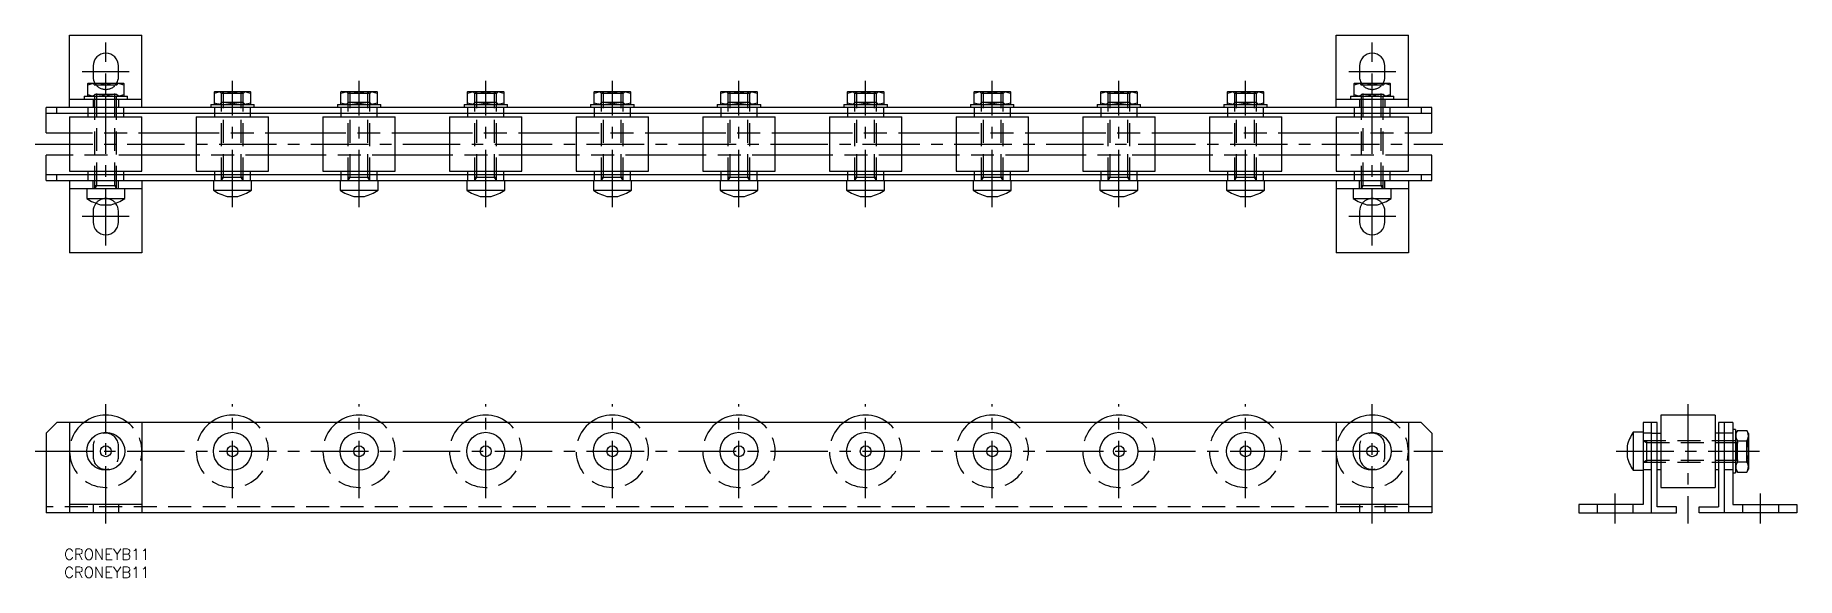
# Model space of a CAD drawing. Extents: x -3 to 484, y -8 to 142.
import ezdxf

# ---------------------------------------------------------------- set-up
doc = ezdxf.new("R2010")
doc.units = 0
doc.header["$LTSCALE"] = 0.5
doc.linetypes.add('CENTER', pattern=[50.8, 31.75, -6.35, 6.35, -6.35])
doc.linetypes.add('DASHED', pattern=[19.05, 12.7, -6.35])
for name, color, linetype in [('MSM_CENTER', 1, 'CENTER'), ('MSM_CONTINUOUS', 7, 'CONTINUOUS'), ('MSM_DASHED', 4, 'DASHED'), ('MSM_PART_NUMBER', 7, 'CONTINUOUS')]:
    doc.layers.add(name, color=color, linetype=linetype)
doc.styles.get("Standard").update_dxf_attribs({"font": 'txt.shx', "height": 3, "bigfont": 'bigfont.shx'})

# ---------------------------------------------------------------- blocks, each defined once
blk = doc.blocks.new('*U45')
at = {"layer": 'MSM_PART_NUMBER'}
blk.add_text('CRONEYB11', height=3, dxfattribs=at).set_placement((5, -3))
blk = doc.blocks.new('*U46')
at = {"layer": 'MSM_PART_NUMBER'}
blk.add_text('CRONEYB11', height=3, dxfattribs=at).set_placement((5, -8))

msp = doc.modelspace()

# ---------------------------------------------------------------- linework, layer by layer
at = {"layer": 'MSM_CENTER'}
for p, q in [((16.5, 83.91), (16.5, 140.11)), ((366.5, 83.91), (366.5, 140.11)), ((10, 132.11), (23, 132.11)), ((360, 132.11), (373, 132.11)), ((51.5, 94.51), (51.5, 129.51)), ((86.5, 94.51), (86.5, 129.51)), ((121.5, 94.51), (121.5, 129.51)), ((156.5, 94.51), (156.5, 129.51)), ((191.5, 94.51), (191.5, 129.51)), ((226.5, 94.51), (226.5, 129.51)), ((261.5, 94.51), (261.5, 129.51)), ((296.5, 94.51), (296.5, 129.51)), ((331.5, 94.51), (331.5, 129.51)), ((-3, 112.01), (386, 112.01)), ((23, 91.91), (10, 91.91)), ((373, 91.91), (360, 91.91)), ((16.5, 7), (16.5, 40)), ((51.5, 14), (51.5, 40)), ((86.5, 14), (86.5, 40)), ((121.5, 14), (121.5, 40)), ((156.5, 14), (156.5, 40)), ((191.5, 14), (191.5, 40)), ((226.5, 14), (226.5, 40)), ((261.5, 14), (261.5, 40)), ((296.5, 14), (296.5, 40)), ((331.5, 14), (331.5, 40)), ((366.5, 7), (366.5, 40)), ((453.74, 40), (453.74, 7)), ((-3, 27), (386, 27)), ((433.94, 27), (473.54, 27)), ((433.64, 7), (433.64, 15.3)), ((473.84, 7), (473.84, 15.3))]:
    msp.add_line(p, q, dxfattribs=at)
at = {"layer": 'MSM_CONTINUOUS'}
for p, q in [((6.5, 122.11), (6.5, 142.11)), ((6.5, 142.11), (26.5, 142.11)), ((26.5, 122.11), (26.5, 142.11)), ((356.5, 122.11), (356.5, 142.11)), ((356.5, 142.11), (376.5, 142.11)), ((376.5, 122.11), (376.5, 142.11)), ((13, 133.61), (13, 130.61)), ((20, 130.61), (20, 133.61)), ((363, 133.61), (363, 130.61)), ((370, 130.61), (370, 133.61)), ((11.6, 128.81), (11.5, 128.75)), ((11.5, 125.27), (11.5, 128.75)), ((11.6, 128.81), (21.4, 128.81)), ((16.5, 125.72), (16.5, 128.31)), ((21.5, 128.75), (21.4, 128.81)), ((21.5, 128.75), (21.5, 125.27)), ((361.6, 128.81), (361.5, 128.75)), ((361.5, 125.27), (361.5, 128.75)), ((361.6, 128.81), (371.4, 128.81)), ((366.5, 125.72), (366.5, 128.31)), ((371.5, 128.75), (371.4, 128.81)), ((371.5, 128.75), (371.5, 125.27)), ((383, 122.11), (0, 122.11)), ((0, 115.11), (0, 122.11)), ((3, 120.51), (3, 122.11)), ((6.5, 124.41), (26.5, 124.41)), ((10.5, 125.21), (10.5, 124.41)), ((10.5, 125.21), (22.5, 125.21)), ((11.5, 125.27), (11.6, 125.21)), ((21.4, 125.21), (21.5, 125.27)), ((22.5, 124.41), (22.5, 125.21)), ((45.5, 122.91), (45.5, 122.11)), ((45.5, 122.91), (57.5, 122.91)), ((46.6, 126.51), (46.5, 126.45)), ((46.5, 122.97), (46.5, 126.45)), ((46.5, 122.97), (46.6, 122.91)), ((46.6, 126.51), (56.4, 126.51)), ((51.5, 123.42), (51.5, 126.01)), ((56.5, 126.45), (56.4, 126.51)), ((56.4, 122.91), (56.5, 122.97)), ((56.5, 126.45), (56.5, 122.97)), ((57.5, 122.11), (57.5, 122.91)), ((80.5, 122.91), (80.5, 122.11)), ((80.5, 122.91), (92.5, 122.91)), ((81.6, 126.51), (81.5, 126.45)), ((81.5, 122.97), (81.5, 126.45)), ((81.5, 122.97), (81.6, 122.91)), ((81.6, 126.51), (91.4, 126.51)), ((86.5, 123.42), (86.5, 126.01)), ((91.5, 126.45), (91.4, 126.51)), ((91.4, 122.91), (91.5, 122.97)), ((91.5, 126.45), (91.5, 122.97)), ((92.5, 122.11), (92.5, 122.91)), ((115.5, 122.91), (115.5, 122.11)), ((115.5, 122.91), (127.5, 122.91)), ((116.6, 126.51), (116.5, 126.45)), ((116.5, 122.97), (116.5, 126.45)), ((116.5, 122.97), (116.6, 122.91)), ((116.6, 126.51), (126.4, 126.51)), ((121.5, 123.42), (121.5, 126.01)), ((126.5, 126.45), (126.4, 126.51)), ((126.4, 122.91), (126.5, 122.97)), ((126.5, 126.45), (126.5, 122.97)), ((127.5, 122.11), (127.5, 122.91)), ((150.5, 122.91), (150.5, 122.11)), ((150.5, 122.91), (162.5, 122.91)), ((151.6, 126.51), (151.5, 126.45)), ((151.5, 122.97), (151.5, 126.45)), ((151.5, 122.97), (151.6, 122.91)), ((151.6, 126.51), (161.4, 126.51)), ((156.5, 123.42), (156.5, 126.01)), ((161.5, 126.45), (161.4, 126.51)), ((161.4, 122.91), (161.5, 122.97)), ((161.5, 126.45), (161.5, 122.97)), ((162.5, 122.11), (162.5, 122.91)), ((185.5, 122.91), (185.5, 122.11)), ((185.5, 122.91), (197.5, 122.91)), ((186.6, 126.51), (186.5, 126.45)), ((186.5, 122.97), (186.5, 126.45)), ((186.5, 122.97), (186.6, 122.91)), ((186.6, 126.51), (196.4, 126.51)), ((191.5, 123.42), (191.5, 126.01)), ((196.5, 126.45), (196.4, 126.51)), ((196.4, 122.91), (196.5, 122.97)), ((196.5, 126.45), (196.5, 122.97)), ((197.5, 122.11), (197.5, 122.91)), ((220.5, 122.91), (220.5, 122.11)), ((220.5, 122.91), (232.5, 122.91)), ((221.6, 126.51), (221.5, 126.45)), ((221.5, 122.97), (221.5, 126.45)), ((221.5, 122.97), (221.6, 122.91)), ((221.6, 126.51), (231.4, 126.51)), ((226.5, 123.42), (226.5, 126.01)), ((231.5, 126.45), (231.4, 126.51)), ((231.4, 122.91), (231.5, 122.97)), ((231.5, 126.45), (231.5, 122.97)), ((232.5, 122.11), (232.5, 122.91)), ((255.5, 122.91), (255.5, 122.11)), ((255.5, 122.91), (267.5, 122.91)), ((256.6, 126.51), (256.5, 126.45)), ((256.5, 122.97), (256.5, 126.45)), ((256.5, 122.97), (256.6, 122.91)), ((256.6, 126.51), (266.4, 126.51)), ((261.5, 123.42), (261.5, 126.01)), ((266.5, 126.45), (266.4, 126.51)), ((266.4, 122.91), (266.5, 122.97)), ((266.5, 126.45), (266.5, 122.97)), ((267.5, 122.11), (267.5, 122.91)), ((290.5, 122.91), (290.5, 122.11)), ((290.5, 122.91), (302.5, 122.91)), ((291.6, 126.51), (291.5, 126.45)), ((291.5, 122.97), (291.5, 126.45)), ((291.5, 122.97), (291.6, 122.91)), ((291.6, 126.51), (301.4, 126.51)), ((296.5, 123.42), (296.5, 126.01)), ((301.5, 126.45), (301.4, 126.51)), ((301.4, 122.91), (301.5, 122.97)), ((301.5, 126.45), (301.5, 122.97)), ((302.5, 122.11), (302.5, 122.91)), ((325.5, 122.91), (325.5, 122.11)), ((325.5, 122.91), (337.5, 122.91)), ((326.6, 126.51), (326.5, 126.45)), ((326.5, 122.97), (326.5, 126.45)), ((326.5, 122.97), (326.6, 122.91)), ((326.6, 126.51), (336.4, 126.51)), ((331.5, 123.42), (331.5, 126.01)), ((336.5, 126.45), (336.4, 126.51)), ((336.4, 122.91), (336.5, 122.97)), ((336.5, 126.45), (336.5, 122.97)), ((337.5, 122.11), (337.5, 122.91)), ((356.5, 124.41), (376.5, 124.41)), ((360.5, 125.21), (360.5, 124.41)), ((360.5, 125.21), (372.5, 125.21)), ((361.5, 125.27), (361.6, 125.21)), ((371.4, 125.21), (371.5, 125.27)), ((372.5, 124.41), (372.5, 125.21)), ((380, 122.11), (380, 120.51)), ((383, 115.11), (383, 122.11)), ((0, 120.51), (383, 120.51)), ((6.5, 119.51), (6.5, 104.51)), ((6.5, 119.51), (26.5, 119.51)), ((11.5, 120.51), (11.5, 119.51)), ((21.5, 119.51), (21.5, 120.51)), ((26.5, 104.51), (26.5, 119.51)), ((41.5, 119.51), (41.5, 104.51)), ((41.5, 119.51), (61.5, 119.51)), ((46.5, 120.51), (46.5, 119.51)), ((56.5, 119.51), (56.5, 120.51)), ((61.5, 104.51), (61.5, 119.51)), ((76.5, 119.51), (76.5, 104.51)), ((76.5, 119.51), (96.5, 119.51)), ((81.5, 120.51), (81.5, 119.51)), ((91.5, 119.51), (91.5, 120.51)), ((96.5, 104.51), (96.5, 119.51)), ((111.5, 119.51), (111.5, 104.51)), ((111.5, 119.51), (131.5, 119.51)), ((116.5, 120.51), (116.5, 119.51)), ((126.5, 119.51), (126.5, 120.51)), ((131.5, 104.51), (131.5, 119.51)), ((146.5, 119.51), (146.5, 104.51)), ((146.5, 119.51), (166.5, 119.51)), ((151.5, 120.51), (151.5, 119.51)), ((161.5, 119.51), (161.5, 120.51)), ((166.5, 104.51), (166.5, 119.51)), ((181.5, 119.51), (181.5, 104.51)), ((181.5, 119.51), (201.5, 119.51)), ((186.5, 120.51), (186.5, 119.51)), ((196.5, 119.51), (196.5, 120.51)), ((201.5, 104.51), (201.5, 119.51)), ((216.5, 119.51), (216.5, 104.51)), ((216.5, 119.51), (236.5, 119.51)), ((221.5, 120.51), (221.5, 119.51)), ((231.5, 119.51), (231.5, 120.51)), ((236.5, 104.51), (236.5, 119.51)), ((251.5, 119.51), (251.5, 104.51)), ((251.5, 119.51), (271.5, 119.51)), ((256.5, 120.51), (256.5, 119.51)), ((266.5, 119.51), (266.5, 120.51)), ((271.5, 104.51), (271.5, 119.51)), ((286.5, 119.51), (286.5, 104.51)), ((286.5, 119.51), (306.5, 119.51)), ((291.5, 120.51), (291.5, 119.51)), ((301.5, 119.51), (301.5, 120.51)), ((306.5, 104.51), (306.5, 119.51)), ((321.5, 119.51), (321.5, 104.51)), ((321.5, 119.51), (341.5, 119.51)), ((326.5, 120.51), (326.5, 119.51)), ((336.5, 119.51), (336.5, 120.51)), ((341.5, 104.51), (341.5, 119.51)), ((356.5, 119.51), (356.5, 104.51)), ((356.5, 119.51), (376.5, 119.51)), ((361.5, 120.51), (361.5, 119.51)), ((371.5, 119.51), (371.5, 120.51)), ((376.5, 104.51), (376.5, 119.51)), ((0, 115.11), (6.5, 115.11)), ((26.5, 115.11), (41.5, 115.11)), ((61.5, 115.11), (76.5, 115.11)), ((96.5, 115.11), (111.5, 115.11)), ((131.5, 115.11), (146.5, 115.11)), ((166.5, 115.11), (181.5, 115.11)), ((201.5, 115.11), (216.5, 115.11)), ((236.5, 115.11), (251.5, 115.11)), ((271.5, 115.11), (286.5, 115.11)), ((306.5, 115.11), (321.5, 115.11)), ((341.5, 115.11), (356.5, 115.11)), ((376.5, 115.11), (383, 115.11)), ((6.5, 108.91), (0, 108.91)), ((0, 101.91), (0, 108.91)), ((41.5, 108.91), (26.5, 108.91)), ((76.5, 108.91), (61.5, 108.91)), ((111.5, 108.91), (96.5, 108.91)), ((146.5, 108.91), (131.5, 108.91)), ((181.5, 108.91), (166.5, 108.91)), ((216.5, 108.91), (201.5, 108.91)), ((251.5, 108.91), (236.5, 108.91)), ((286.5, 108.91), (271.5, 108.91)), ((321.5, 108.91), (306.5, 108.91)), ((356.5, 108.91), (341.5, 108.91)), ((383, 108.91), (376.5, 108.91)), ((383, 101.91), (383, 108.91)), ((383, 103.51), (0, 103.51)), ((3, 101.91), (3, 103.51)), ((6.5, 104.51), (26.5, 104.51)), ((11.5, 104.51), (11.5, 103.51)), ((21.5, 103.51), (21.5, 104.51)), ((41.5, 104.51), (61.5, 104.51)), ((46.5, 104.51), (46.5, 103.51)), ((56.5, 103.51), (56.5, 104.51)), ((76.5, 104.51), (96.5, 104.51)), ((81.5, 104.51), (81.5, 103.51)), ((91.5, 103.51), (91.5, 104.51)), ((111.5, 104.51), (131.5, 104.51)), ((116.5, 104.51), (116.5, 103.51)), ((126.5, 103.51), (126.5, 104.51)), ((146.5, 104.51), (166.5, 104.51)), ((151.5, 104.51), (151.5, 103.51)), ((161.5, 103.51), (161.5, 104.51)), ((181.5, 104.51), (201.5, 104.51)), ((186.5, 104.51), (186.5, 103.51)), ((196.5, 103.51), (196.5, 104.51)), ((216.5, 104.51), (236.5, 104.51)), ((221.5, 104.51), (221.5, 103.51)), ((231.5, 103.51), (231.5, 104.51)), ((251.5, 104.51), (271.5, 104.51)), ((256.5, 104.51), (256.5, 103.51)), ((266.5, 103.51), (266.5, 104.51)), ((286.5, 104.51), (306.5, 104.51)), ((291.5, 104.51), (291.5, 103.51)), ((301.5, 103.51), (301.5, 104.51)), ((321.5, 104.51), (341.5, 104.51)), ((326.5, 104.51), (326.5, 103.51)), ((336.5, 103.51), (336.5, 104.51)), ((356.5, 104.51), (376.5, 104.51)), ((361.5, 104.51), (361.5, 103.51)), ((371.5, 103.51), (371.5, 104.51)), ((380, 103.51), (380, 101.91)), ((0, 101.91), (383, 101.91)), ((6.5, 101.91), (6.5, 81.91)), ((26.5, 99.61), (6.5, 99.61)), ((11.25, 99.61), (11.25, 96.9)), ((21.75, 96.9), (21.75, 99.61)), ((26.5, 101.91), (26.5, 81.91)), ((46.25, 101.91), (46.25, 99.2)), ((46.25, 99.2), (56.75, 99.2)), ((50.01, 97.51), (52.99, 97.51)), ((56.75, 99.2), (56.75, 101.91)), ((81.25, 101.91), (81.25, 99.2)), ((81.25, 99.2), (91.75, 99.2)), ((85.01, 97.51), (87.99, 97.51)), ((91.75, 99.2), (91.75, 101.91)), ((116.25, 101.91), (116.25, 99.2)), ((116.25, 99.2), (126.75, 99.2)), ((120.01, 97.51), (122.99, 97.51)), ((126.75, 99.2), (126.75, 101.91)), ((151.25, 101.91), (151.25, 99.2)), ((151.25, 99.2), (161.75, 99.2)), ((155.01, 97.51), (157.99, 97.51)), ((161.75, 99.2), (161.75, 101.91)), ((186.25, 101.91), (186.25, 99.2)), ((186.25, 99.2), (196.75, 99.2)), ((190.01, 97.51), (192.99, 97.51)), ((196.75, 99.2), (196.75, 101.91)), ((221.25, 101.91), (221.25, 99.2)), ((221.25, 99.2), (231.75, 99.2)), ((225.01, 97.51), (227.99, 97.51)), ((231.75, 99.2), (231.75, 101.91)), ((256.25, 101.91), (256.25, 99.2)), ((256.25, 99.2), (266.75, 99.2)), ((260.01, 97.51), (262.99, 97.51)), ((266.75, 99.2), (266.75, 101.91)), ((291.25, 101.91), (291.25, 99.2)), ((291.25, 99.2), (301.75, 99.2)), ((295.01, 97.51), (297.99, 97.51)), ((301.75, 99.2), (301.75, 101.91)), ((326.25, 101.91), (326.25, 99.2)), ((326.25, 99.2), (336.75, 99.2)), ((330.01, 97.51), (332.99, 97.51)), ((336.75, 99.2), (336.75, 101.91)), ((356.5, 101.91), (356.5, 81.91)), ((376.5, 99.61), (356.5, 99.61)), ((361.25, 99.61), (361.25, 96.9)), ((371.75, 96.9), (371.75, 99.61)), ((376.5, 101.91), (376.5, 81.91)), ((11.25, 96.9), (21.75, 96.9)), ((13, 93.41), (13, 90.41)), ((15.01, 95.21), (17.99, 95.21)), ((20, 90.41), (20, 93.41)), ((361.25, 96.9), (371.75, 96.9)), ((363, 93.41), (363, 90.41)), ((365.01, 95.21), (367.99, 95.21)), ((370, 90.41), (370, 93.41)), ((26.5, 81.91), (6.5, 81.91)), ((376.5, 81.91), (356.5, 81.91)), ((0, 32), (3, 35)), ((380, 35), (3, 35)), ((6.5, 35), (6.5, 10)), ((26.5, 35), (26.5, 10)), ((356.5, 35), (356.5, 10)), ((376.5, 35), (376.5, 10)), ((380, 35), (383, 32)), ((445.24, 35), (441.34, 35)), ((441.34, 35), (441.34, 12.3)), ((443.64, 35), (443.64, 10)), ((445.24, 11.6), (445.24, 35)), ((446.24, 37), (446.24, 17)), ((461.24, 37), (446.24, 37)), ((461.24, 37), (461.24, 17)), ((462.24, 35), (462.24, 11.6)), ((466.14, 35), (462.24, 35)), ((463.84, 10), (463.84, 35)), ((466.14, 35), (466.14, 12.3)), ((0, 32), (0, 10)), ((383, 32), (383, 10)), ((438.63, 32.25), (438.63, 21.75)), ((441.34, 32.25), (438.63, 32.25)), ((443.64, 32), (446.24, 32)), ((463.84, 32), (461.24, 32)), ((466.94, 33), (466.14, 33)), ((466.94, 33), (466.94, 21)), ((467.44, 32.77), (466.94, 31.9)), ((467.44, 32.77), (470.03, 32.77)), ((467.44, 29.89), (470.03, 29.89)), ((470.54, 31.9), (470.03, 32.77)), ((470.54, 31.9), (470.54, 22.1)), ((436.94, 28.49), (436.94, 25.51)), ((438.63, 21.75), (441.34, 21.75)), ((445.24, 22), (446.24, 22)), ((461.24, 22), (462.24, 22)), ((466.14, 21), (466.94, 21)), ((466.94, 22.1), (467.44, 21.23)), ((467.44, 24.11), (470.03, 24.11)), ((467.44, 21.23), (470.03, 21.23)), ((470.03, 21.23), (470.54, 22.1)), ((446.24, 17), (461.24, 17)), ((383, 10), (0, 10)), ((26.5, 12.3), (6.5, 12.3)), ((376.5, 12.3), (356.5, 12.3)), ((441.34, 12.3), (423.64, 12.3)), ((423.64, 12.3), (423.64, 10)), ((423.64, 10), (450.64, 10)), ((450.64, 11.6), (445.24, 11.6)), ((450.64, 10), (450.64, 11.6)), ((456.84, 11.6), (462.24, 11.6)), ((456.84, 10), (456.84, 11.6)), ((483.84, 10), (456.84, 10)), ((466.14, 12.3), (483.84, 12.3)), ((483.84, 12.3), (483.84, 10))]:
    msp.add_line(p, q, dxfattribs=at)
for centre, radius in [((16.5, 27), 5.25), ((51.5, 27), 5.25), ((86.5, 27), 5.25), ((121.5, 27), 5.25), ((156.5, 27), 5.25), ((191.5, 27), 5.25), ((226.5, 27), 5.25), ((261.5, 27), 5.25), ((296.5, 27), 5.25), ((331.5, 27), 5.25), ((366.5, 27), 5.25), ((16.5, 27), 1.49), ((51.5, 27), 1.49), ((86.5, 27), 1.49), ((121.5, 27), 1.49), ((156.5, 27), 1.49), ((191.5, 27), 1.49), ((226.5, 27), 1.49), ((261.5, 27), 1.49), ((296.5, 27), 1.49), ((331.5, 27), 1.49), ((366.5, 27), 1.49)]:
    msp.add_circle(centre, radius, dxfattribs=at)
for centre, radius, start, end in [((16.5, 133.61), 3.5, 0, 180), ((366.5, 133.61), 3.5, 0, 180), ((14, 121.38), 7.37, 70.1592, 109.8408), ((16.5, 130.61), 3.5, 180, 210.9497), ((19, 121.38), 7.37, 70.1592, 109.8408), ((16.5, 130.61), 3.5, 329.0503, 0), ((364, 121.38), 7.37, 70.1592, 109.8408), ((366.5, 130.61), 3.5, 180, 210.9497), ((369, 121.38), 7.37, 70.1592, 109.8408), ((366.5, 130.61), 3.5, 329.0503, 0), ((14, 132.64), 7.37, 250.1592, 289.8408), ((19, 132.64), 7.37, 250.1592, 289.8408), ((49, 119.08), 7.37, 70.1592, 109.8408), ((49, 130.34), 7.37, 250.1592, 289.8408), ((54, 119.08), 7.37, 70.1592, 109.8408), ((54, 130.34), 7.37, 250.1592, 289.8408), ((84, 119.08), 7.37, 70.1592, 109.8408), ((84, 130.34), 7.37, 250.1592, 289.8408), ((89, 119.08), 7.37, 70.1592, 109.8408), ((89, 130.34), 7.37, 250.1592, 289.8408), ((119, 119.08), 7.37, 70.1592, 109.8408), ((119, 130.34), 7.37, 250.1592, 289.8408), ((124, 119.08), 7.37, 70.1592, 109.8408), ((124, 130.34), 7.37, 250.1592, 289.8408), ((154, 119.08), 7.37, 70.1592, 109.8408), ((154, 130.34), 7.37, 250.1592, 289.8408), ((159, 119.08), 7.37, 70.1592, 109.8408), ((159, 130.34), 7.37, 250.1592, 289.8408), ((189, 119.08), 7.37, 70.1592, 109.8408), ((189, 130.34), 7.37, 250.1592, 289.8408), ((194, 119.08), 7.37, 70.1592, 109.8408), ((194, 130.34), 7.37, 250.1592, 289.8408), ((224, 119.08), 7.37, 70.1592, 109.8408), ((224, 130.34), 7.37, 250.1592, 289.8408), ((229, 119.08), 7.37, 70.1592, 109.8408), ((229, 130.34), 7.37, 250.1592, 289.8408), ((259, 119.08), 7.37, 70.1592, 109.8408), ((259, 130.34), 7.37, 250.1592, 289.8408), ((264, 119.08), 7.37, 70.1592, 109.8408), ((264, 130.34), 7.37, 250.1592, 289.8408), ((294, 119.08), 7.37, 70.1592, 109.8408), ((294, 130.34), 7.37, 250.1592, 289.8408), ((299, 119.08), 7.37, 70.1592, 109.8408), ((299, 130.34), 7.37, 250.1592, 289.8408), ((329, 119.08), 7.37, 70.1592, 109.8408), ((329, 130.34), 7.37, 250.1592, 289.8408), ((334, 119.08), 7.37, 70.1592, 109.8408), ((334, 130.34), 7.37, 250.1592, 289.8408), ((364, 132.64), 7.37, 250.1592, 289.8408), ((369, 132.64), 7.37, 250.1592, 289.8408), ((53.04, 109.25), 12.12, 235.9445, 255.5214), ((49.96, 109.25), 12.12, 284.4786, 304.0555), ((88.04, 109.25), 12.12, 235.9445, 255.5214), ((84.96, 109.25), 12.12, 284.4786, 304.0555), ((123.04, 109.25), 12.12, 235.9445, 255.5214), ((119.96, 109.25), 12.12, 284.4786, 304.0555), ((158.04, 109.25), 12.12, 235.9445, 255.5214), ((154.96, 109.25), 12.12, 284.4786, 304.0555), ((193.04, 109.25), 12.12, 235.9445, 255.5214), ((189.96, 109.25), 12.12, 284.4786, 304.0555), ((228.04, 109.25), 12.12, 235.9445, 255.5214), ((224.96, 109.25), 12.12, 284.4786, 304.0555), ((263.04, 109.25), 12.12, 235.9445, 255.5214), ((259.96, 109.25), 12.12, 284.4786, 304.0555), ((298.04, 109.25), 12.12, 235.9445, 255.5214), ((294.96, 109.25), 12.12, 284.4786, 304.0555), ((333.04, 109.25), 12.12, 235.9445, 255.5214), ((329.96, 109.25), 12.12, 284.4786, 304.0555), ((18.04, 106.95), 12.12, 235.9445, 255.5214), ((16.5, 93.41), 3.5, 141.2477, 180), ((14.96, 106.95), 12.12, 284.4786, 304.0555), ((16.5, 93.41), 3.5, 0, 38.7523), ((368.04, 106.95), 12.12, 235.9445, 255.5214), ((366.5, 93.41), 3.5, 141.2477, 180), ((364.96, 106.95), 12.12, 284.4786, 304.0555), ((366.5, 93.41), 3.5, 0, 38.7523), ((16.5, 90.41), 3.5, 180, 0), ((366.5, 90.41), 3.5, 180, 0), ((16.5, 27), 10, 53.1301, 126.8699), ((51.5, 27), 10, 53.1301, 126.8699), ((86.5, 27), 10, 53.1301, 126.8699), ((121.5, 27), 10, 53.1301, 126.8699), ((156.5, 27), 10, 53.1301, 126.8699), ((191.5, 27), 10, 53.1301, 126.8699), ((226.5, 27), 10, 53.1301, 126.8699), ((261.5, 27), 10, 53.1301, 126.8699), ((296.5, 27), 10, 53.1301, 126.8699), ((331.5, 27), 10, 53.1301, 126.8699), ((366.5, 27), 10, 53.1301, 126.8699), ((448.67, 25.46), 12.12, 145.9445, 165.5214), ((469.55, 31.33), 2.56, 154.3574, 214.3573), ((476.6, 27), 9.61, 162.5124, 197.4876), ((467.92, 31.33), 2.56, 325.6427, 25.6426), ((460.87, 27), 9.61, 342.5124, 17.4876), ((448.67, 28.54), 12.12, 194.4786, 214.0555), ((469.55, 22.67), 2.56, 145.6427, 205.6426), ((467.92, 22.67), 2.56, 334.3574, 34.3573)]:
    msp.add_arc(centre, radius, start, end, dxfattribs=at)
at = {"layer": 'MSM_DASHED'}
for p, q in [((12.96, 128.81), (13.5, 128.27)), ((14.04, 128.81), (13.5, 128.27)), ((19.5, 128.27), (13.5, 128.27)), ((13.5, 99.61), (13.5, 128.27)), ((14.04, 100.55), (14.04, 128.81)), ((18.96, 128.81), (19.5, 128.27)), ((18.96, 100.55), (18.96, 128.81)), ((20.04, 128.81), (19.5, 128.27)), ((19.5, 99.61), (19.5, 128.27)), ((362.96, 128.81), (363.5, 128.27)), ((364.04, 128.81), (363.5, 128.27)), ((363.5, 99.61), (363.5, 128.27)), ((369.5, 128.27), (363.5, 128.27)), ((364.04, 100.55), (364.04, 128.81)), ((368.96, 100.55), (368.96, 128.81)), ((368.96, 128.81), (369.5, 128.27)), ((370.04, 128.81), (369.5, 128.27)), ((369.5, 99.61), (369.5, 128.27)), ((11.5, 122.11), (11.5, 120.51)), ((12.96, 125.21), (13.5, 125.75)), ((13, 124.41), (13, 122.11)), ((19.5, 125.75), (13.5, 125.75)), ((20.04, 125.21), (19.5, 125.75)), ((20, 124.41), (20, 122.11)), ((21.5, 120.51), (21.5, 122.11)), ((46.5, 122.11), (46.5, 120.51)), ((47.96, 126.51), (48.5, 125.97)), ((47.96, 122.91), (48.5, 123.45)), ((49.04, 126.51), (48.5, 125.97)), ((54.5, 125.97), (48.5, 125.97)), ((48.5, 101.91), (48.5, 125.97)), ((54.5, 123.45), (48.5, 123.45)), ((49.04, 102.85), (49.04, 126.51)), ((53.96, 126.51), (54.5, 125.97)), ((53.96, 102.85), (53.96, 126.51)), ((55.04, 126.51), (54.5, 125.97)), ((54.5, 101.91), (54.5, 125.97)), ((55.04, 122.91), (54.5, 123.45)), ((56.5, 120.51), (56.5, 122.11)), ((81.5, 122.11), (81.5, 120.51)), ((82.96, 126.51), (83.5, 125.97)), ((82.96, 122.91), (83.5, 123.45)), ((84.04, 126.51), (83.5, 125.97)), ((89.5, 125.97), (83.5, 125.97)), ((83.5, 101.91), (83.5, 125.97)), ((89.5, 123.45), (83.5, 123.45)), ((84.04, 102.85), (84.04, 126.51)), ((88.96, 126.51), (89.5, 125.97)), ((88.96, 102.85), (88.96, 126.51)), ((90.04, 126.51), (89.5, 125.97)), ((89.5, 101.91), (89.5, 125.97)), ((90.04, 122.91), (89.5, 123.45)), ((91.5, 120.51), (91.5, 122.11)), ((116.5, 122.11), (116.5, 120.51)), ((117.96, 126.51), (118.5, 125.97)), ((117.96, 122.91), (118.5, 123.45)), ((119.04, 126.51), (118.5, 125.97)), ((124.5, 125.97), (118.5, 125.97)), ((118.5, 101.91), (118.5, 125.97)), ((124.5, 123.45), (118.5, 123.45)), ((119.04, 102.85), (119.04, 126.51)), ((123.96, 126.51), (124.5, 125.97)), ((123.96, 102.85), (123.96, 126.51)), ((125.04, 126.51), (124.5, 125.97)), ((124.5, 101.91), (124.5, 125.97)), ((125.04, 122.91), (124.5, 123.45)), ((126.5, 120.51), (126.5, 122.11)), ((151.5, 122.11), (151.5, 120.51)), ((152.96, 126.51), (153.5, 125.97)), ((152.96, 122.91), (153.5, 123.45)), ((154.04, 126.51), (153.5, 125.97)), ((159.5, 125.97), (153.5, 125.97)), ((153.5, 101.91), (153.5, 125.97)), ((159.5, 123.45), (153.5, 123.45)), ((154.04, 102.85), (154.04, 126.51)), ((158.96, 126.51), (159.5, 125.97)), ((158.96, 102.85), (158.96, 126.51)), ((160.04, 126.51), (159.5, 125.97)), ((159.5, 101.91), (159.5, 125.97)), ((160.04, 122.91), (159.5, 123.45)), ((161.5, 120.51), (161.5, 122.11)), ((186.5, 122.11), (186.5, 120.51)), ((187.96, 126.51), (188.5, 125.97)), ((187.96, 122.91), (188.5, 123.45)), ((189.04, 126.51), (188.5, 125.97)), ((194.5, 125.97), (188.5, 125.97)), ((188.5, 101.91), (188.5, 125.97)), ((194.5, 123.45), (188.5, 123.45)), ((189.04, 102.85), (189.04, 126.51)), ((193.96, 126.51), (194.5, 125.97)), ((193.96, 102.85), (193.96, 126.51)), ((195.04, 126.51), (194.5, 125.97)), ((194.5, 101.91), (194.5, 125.97)), ((195.04, 122.91), (194.5, 123.45)), ((196.5, 120.51), (196.5, 122.11)), ((221.5, 122.11), (221.5, 120.51)), ((222.96, 126.51), (223.5, 125.97)), ((222.96, 122.91), (223.5, 123.45)), ((224.04, 126.51), (223.5, 125.97)), ((229.5, 125.97), (223.5, 125.97)), ((223.5, 101.91), (223.5, 125.97)), ((229.5, 123.45), (223.5, 123.45)), ((224.04, 102.85), (224.04, 126.51)), ((228.96, 126.51), (229.5, 125.97)), ((228.96, 102.85), (228.96, 126.51)), ((230.04, 126.51), (229.5, 125.97)), ((229.5, 101.91), (229.5, 125.97)), ((230.04, 122.91), (229.5, 123.45)), ((231.5, 120.51), (231.5, 122.11)), ((256.5, 122.11), (256.5, 120.51)), ((257.96, 126.51), (258.5, 125.97)), ((257.96, 122.91), (258.5, 123.45)), ((259.04, 126.51), (258.5, 125.97)), ((264.5, 125.97), (258.5, 125.97)), ((258.5, 101.91), (258.5, 125.97)), ((264.5, 123.45), (258.5, 123.45)), ((259.04, 102.85), (259.04, 126.51)), ((263.96, 126.51), (264.5, 125.97)), ((263.96, 102.85), (263.96, 126.51)), ((265.04, 126.51), (264.5, 125.97)), ((264.5, 101.91), (264.5, 125.97)), ((265.04, 122.91), (264.5, 123.45)), ((266.5, 120.51), (266.5, 122.11)), ((291.5, 122.11), (291.5, 120.51)), ((292.96, 126.51), (293.5, 125.97)), ((292.96, 122.91), (293.5, 123.45)), ((294.04, 126.51), (293.5, 125.97)), ((299.5, 125.97), (293.5, 125.97)), ((293.5, 101.91), (293.5, 125.97)), ((299.5, 123.45), (293.5, 123.45)), ((294.04, 102.85), (294.04, 126.51)), ((298.96, 126.51), (299.5, 125.97)), ((298.96, 102.85), (298.96, 126.51)), ((300.04, 126.51), (299.5, 125.97)), ((299.5, 101.91), (299.5, 125.97)), ((300.04, 122.91), (299.5, 123.45)), ((301.5, 120.51), (301.5, 122.11)), ((326.5, 122.11), (326.5, 120.51)), ((327.96, 126.51), (328.5, 125.97)), ((327.96, 122.91), (328.5, 123.45)), ((329.04, 126.51), (328.5, 125.97)), ((334.5, 125.97), (328.5, 125.97)), ((328.5, 101.91), (328.5, 125.97)), ((334.5, 123.45), (328.5, 123.45)), ((329.04, 102.85), (329.04, 126.51)), ((333.96, 126.51), (334.5, 125.97)), ((333.96, 102.85), (333.96, 126.51)), ((335.04, 126.51), (334.5, 125.97)), ((334.5, 101.91), (334.5, 125.97)), ((335.04, 122.91), (334.5, 123.45)), ((336.5, 120.51), (336.5, 122.11)), ((361.5, 122.11), (361.5, 120.51)), ((362.96, 125.21), (363.5, 125.75)), ((363, 124.41), (363, 122.11)), ((369.5, 125.75), (363.5, 125.75)), ((370.04, 125.21), (369.5, 125.75)), ((370, 124.41), (370, 122.11)), ((371.5, 120.51), (371.5, 122.11)), ((6.5, 115.11), (26.5, 115.11)), ((41.5, 115.11), (61.5, 115.11)), ((76.5, 115.11), (96.5, 115.11)), ((111.5, 115.11), (131.5, 115.11)), ((146.5, 115.11), (166.5, 115.11)), ((181.5, 115.11), (201.5, 115.11)), ((216.5, 115.11), (236.5, 115.11)), ((251.5, 115.11), (271.5, 115.11)), ((286.5, 115.11), (306.5, 115.11)), ((321.5, 115.11), (341.5, 115.11)), ((356.5, 115.11), (376.5, 115.11)), ((26.5, 108.91), (6.5, 108.91)), ((61.5, 108.91), (41.5, 108.91)), ((96.5, 108.91), (76.5, 108.91)), ((131.5, 108.91), (111.5, 108.91)), ((166.5, 108.91), (146.5, 108.91)), ((201.5, 108.91), (181.5, 108.91)), ((236.5, 108.91), (216.5, 108.91)), ((271.5, 108.91), (251.5, 108.91)), ((306.5, 108.91), (286.5, 108.91)), ((341.5, 108.91), (321.5, 108.91)), ((376.5, 108.91), (356.5, 108.91)), ((11.5, 103.51), (11.5, 101.91)), ((21.5, 101.91), (21.5, 103.51)), ((46.5, 103.51), (46.5, 101.91)), ((48.5, 102.85), (54.5, 102.85)), ((48.5, 101.91), (49.04, 102.85)), ((54.5, 101.91), (53.96, 102.85)), ((56.5, 101.91), (56.5, 103.51)), ((81.5, 103.51), (81.5, 101.91)), ((83.5, 102.85), (89.5, 102.85)), ((83.5, 101.91), (84.04, 102.85)), ((89.5, 101.91), (88.96, 102.85)), ((91.5, 101.91), (91.5, 103.51)), ((116.5, 103.51), (116.5, 101.91)), ((118.5, 102.85), (124.5, 102.85)), ((118.5, 101.91), (119.04, 102.85)), ((124.5, 101.91), (123.96, 102.85)), ((126.5, 101.91), (126.5, 103.51)), ((151.5, 103.51), (151.5, 101.91)), ((153.5, 102.85), (159.5, 102.85)), ((153.5, 101.91), (154.04, 102.85)), ((159.5, 101.91), (158.96, 102.85)), ((161.5, 101.91), (161.5, 103.51)), ((186.5, 103.51), (186.5, 101.91)), ((188.5, 102.85), (194.5, 102.85)), ((188.5, 101.91), (189.04, 102.85)), ((194.5, 101.91), (193.96, 102.85)), ((196.5, 101.91), (196.5, 103.51)), ((221.5, 103.51), (221.5, 101.91)), ((223.5, 102.85), (229.5, 102.85)), ((223.5, 101.91), (224.04, 102.85)), ((229.5, 101.91), (228.96, 102.85)), ((231.5, 101.91), (231.5, 103.51)), ((256.5, 103.51), (256.5, 101.91)), ((258.5, 102.85), (264.5, 102.85)), ((258.5, 101.91), (259.04, 102.85)), ((264.5, 101.91), (263.96, 102.85)), ((266.5, 101.91), (266.5, 103.51)), ((291.5, 103.51), (291.5, 101.91)), ((293.5, 102.85), (299.5, 102.85)), ((293.5, 101.91), (294.04, 102.85)), ((299.5, 101.91), (298.96, 102.85)), ((301.5, 101.91), (301.5, 103.51)), ((326.5, 103.51), (326.5, 101.91)), ((328.5, 102.85), (334.5, 102.85)), ((328.5, 101.91), (329.04, 102.85)), ((334.5, 101.91), (333.96, 102.85)), ((336.5, 101.91), (336.5, 103.51)), ((361.5, 103.51), (361.5, 101.91)), ((371.5, 101.91), (371.5, 103.51)), ((13, 99.61), (13, 101.91)), ((13.5, 100.55), (19.5, 100.55)), ((13.5, 99.61), (14.04, 100.55)), ((19.5, 99.61), (18.96, 100.55)), ((20, 99.61), (20, 101.91)), ((363, 99.61), (363, 101.91)), ((363.5, 99.61), (364.04, 100.55)), ((363.5, 100.55), (369.5, 100.55)), ((369.5, 99.61), (368.96, 100.55)), ((370, 99.61), (370, 101.91)), ((443.64, 32), (441.34, 32)), ((441.34, 30), (470, 30)), ((441.34, 30), (442.27, 29.46)), ((442.27, 30), (442.27, 24)), ((442.27, 29.46), (470.54, 29.46)), ((466.14, 32), (463.84, 32)), ((466.94, 30.54), (467.48, 30)), ((467.48, 24), (467.48, 30)), ((470.54, 30.54), (470, 30)), ((470, 24), (470, 30)), ((470.54, 29.46), (470, 30)), ((13, 28.5), (13, 25.5)), ((20, 25.5), (20, 28.5)), ((363, 28.5), (363, 25.5)), ((370, 25.5), (370, 28.5)), ((441.34, 24), (442.27, 24.54)), ((442.27, 24.54), (470.54, 24.54)), ((470.54, 24.54), (470, 24)), ((441.34, 24), (470, 24)), ((441.34, 22), (443.64, 22)), ((463.84, 22), (466.14, 22)), ((466.94, 23.46), (467.48, 24)), ((470.54, 23.46), (470, 24)), ((383, 11.6), (0, 11.6)), ((13, 12.3), (13, 10)), ((20, 12.3), (20, 10)), ((363, 12.3), (363, 10)), ((370, 12.3), (370, 10)), ((428.64, 12.3), (428.64, 10)), ((438.64, 10), (438.64, 12.3)), ((468.84, 12.3), (468.84, 10)), ((478.84, 10), (478.84, 12.3))]:
    msp.add_line(p, q, dxfattribs=at)
for centre, radius, start, end in [((16.5, 130.61), 3.5, 210.9497, 329.0503), ((366.5, 130.61), 3.5, 210.9497, 329.0503), ((16.5, 93.41), 3.5, 38.7523, 141.2477), ((366.5, 93.41), 3.5, 38.7523, 141.2477), ((16.5, 27), 10, 126.8699, 53.1301), ((51.5, 27), 10, 126.8699, 53.1301), ((86.5, 27), 10, 126.8699, 53.1301), ((121.5, 27), 10, 126.8699, 53.1301), ((156.5, 27), 10, 126.8699, 53.1301), ((191.5, 27), 10, 126.8699, 53.1301), ((226.5, 27), 10, 126.8699, 53.1301), ((261.5, 27), 10, 126.8699, 53.1301), ((296.5, 27), 10, 126.8699, 53.1301), ((331.5, 27), 10, 126.8699, 53.1301), ((366.5, 27), 10, 126.8699, 53.1301), ((16.5, 28.5), 3.5, 0, 180), ((366.5, 28.5), 3.5, 0, 180), ((16.5, 25.5), 3.5, 180, 0), ((366.5, 25.5), 3.5, 180, 0)]:
    msp.add_arc(centre, radius, start, end, dxfattribs=at)

# ---------------------------------------------------------------- block references
at = {"layer": 'MSM_CONTINUOUS'}
for name in ['*U45', '*U46']:
    msp.add_blockref(name, (0, 0), dxfattribs=at)

doc.saveas('drawing.dxf')
